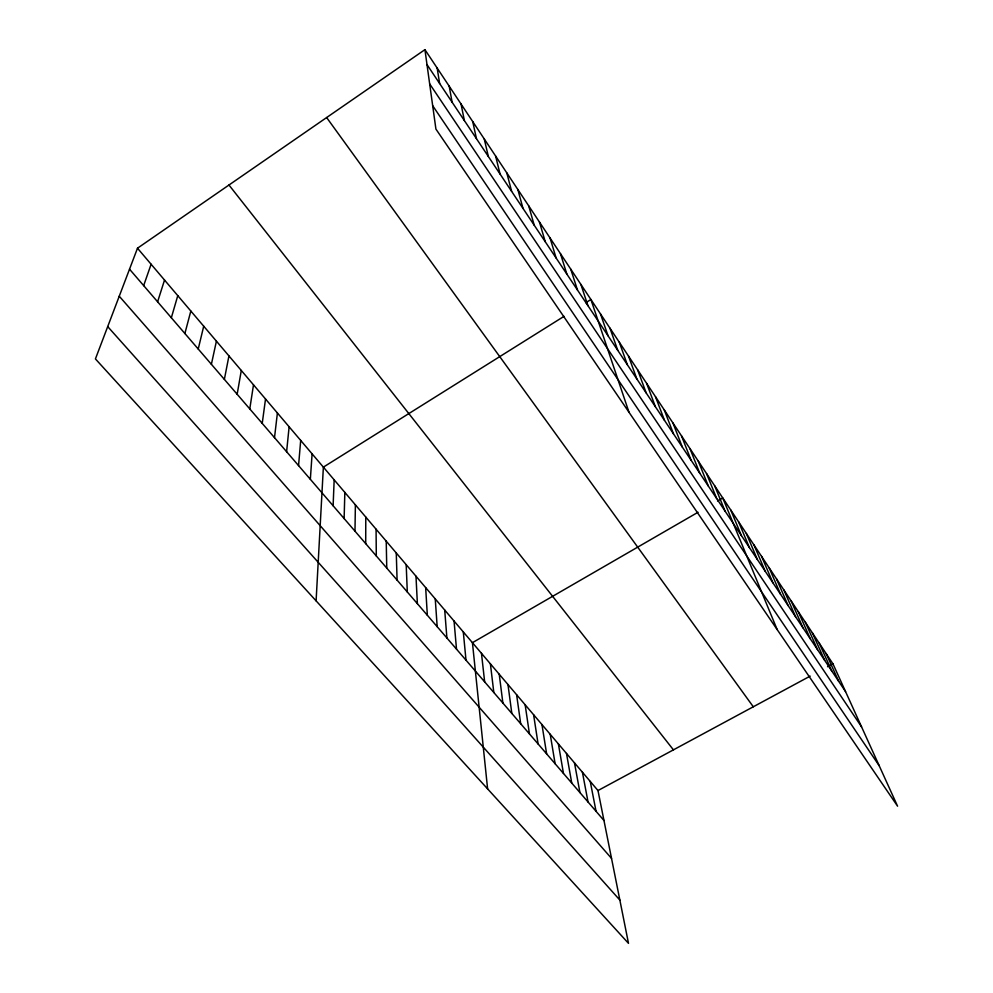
<?xml version="1.0" encoding="UTF-8"?>
<svg xmlns="http://www.w3.org/2000/svg" width="993" height="993" viewBox="0 0 993 993"><rect width="100%" height="100%" fill="white"/><g stroke="black" fill="none" stroke-linecap="round" stroke-linejoin="round"><path stroke-width="1.49" d="M365.709 543.643L365.784 517.08M354.985 531.181L355.382 504.829M344.124 518.557L344.844 492.416M333.114 505.772L334.169 479.855M316.097 600.852L323.37 467.132L564.024 316.345M310.35 479.309L312.1 453.863M298.558 465.605L300.693 440.42M286.605 451.728L289.124 426.791M274.502 437.652L277.407 412.989M262.226 423.39L265.528 399.012M249.777 408.93L253.5 384.837M237.153 394.258L241.299 370.476M224.368 379.388L228.936 355.916M211.385 364.319L216.412 341.158M198.228 349.027L203.714 326.2M184.884 333.511L190.83 311.032M171.342 317.772L177.772 295.653M157.602 301.81L164.528 280.063M143.662 285.612L151.11 264.25M137.493 248.213L95.427 358.92L628.495 943.35L597.985 790.552L137.493 248.213L424.93 49.65L832.941 663.82L897.573 806.179L435.915 129.078L424.93 49.65M585.783 302.716L590.909 299.501L629.003 412.269M698.017 512.264L472.432 642.682L487.613 788.901M717.529 500.981L722.755 497.965L777.147 629.55M597.985 790.552L810.164 676.109M827.566 666.725L832.941 663.82M107.703 326.598L619.855 900.08M119.247 296.212L611.539 858.399M129.524 269.177L603.967 820.503M228.973 185.021L673.428 749.864M326.635 117.546L753.29 706.78M432.687 105.717L879.202 765.715M429.671 83.884L861.552 726.851M426.99 64.57L845.552 691.612M826.164 653.617L838.663 681.285M819.312 643.303L831.687 670.834M812.373 632.864L824.637 660.271M805.373 622.313L817.512 649.583M798.285 611.651L810.288 638.784M791.111 600.852L802.989 627.849M783.862 589.941L795.604 616.777M776.526 578.907L788.132 605.593M769.116 567.748L780.572 594.261M761.606 556.452L772.926 582.804M754.022 545.02L765.181 571.198M746.339 533.464L757.349 559.469M738.569 521.772L749.417 547.59M730.711 509.93L741.386 535.562M714.699 485.838L725.039 511.06M706.557 473.574L716.71 498.585M698.302 461.162L708.282 485.949M689.961 448.6L699.742 473.164M681.508 435.877L691.091 460.206M672.956 422.993L682.328 447.086M664.292 409.96L673.465 433.804M655.517 396.753L664.478 420.337M646.642 383.385L655.38 406.708M637.643 369.855L646.158 392.893M628.544 356.139L636.811 378.904M619.309 342.25L627.353 364.716M609.975 328.186L617.758 350.355M600.504 313.937L608.039 335.783M580.905 284.432L587.893 305.608M570.752 269.153L577.454 289.981M560.462 253.662L566.866 274.118M550.035 237.96L556.13 258.031M539.447 222.035L545.244 241.721M528.723 205.886L534.197 225.163M517.849 189.514L522.976 208.369M506.815 172.906L511.606 191.314M495.619 156.05L500.05 174.023M484.261 138.958L488.333 156.46M472.742 121.618L476.441 138.635M461.05 104.029L464.364 120.538M590.239 781.429L596.048 811.306M582.407 772.194L588.042 801.996M574.488 762.872L579.937 792.588M449.196 86.168L452.1 102.167M566.482 753.451L571.757 783.08M558.389 743.931L563.478 773.46M550.221 734.299L555.112 763.741M437.156 68.045L439.638 83.511M541.955 724.567L546.646 753.91M533.601 714.724L538.094 743.968M525.148 704.769L529.443 733.901M516.608 694.715L520.692 723.736M507.969 684.537L511.829 713.446M499.231 674.247L502.88 703.044M490.405 663.845L493.819 692.518M481.468 653.332L484.658 681.868M463.297 631.92L466.002 660.184M454.049 621.035L456.507 649.161M444.703 610.025L446.9 637.99M435.244 598.878L437.181 626.695M425.662 587.608L427.338 615.263M415.98 576.201L417.383 603.682M406.187 564.657L407.304 591.977M396.269 552.977L397.088 580.111M386.227 541.16L386.761 568.108M376.074 529.195L376.297 555.956"/></g></svg>
